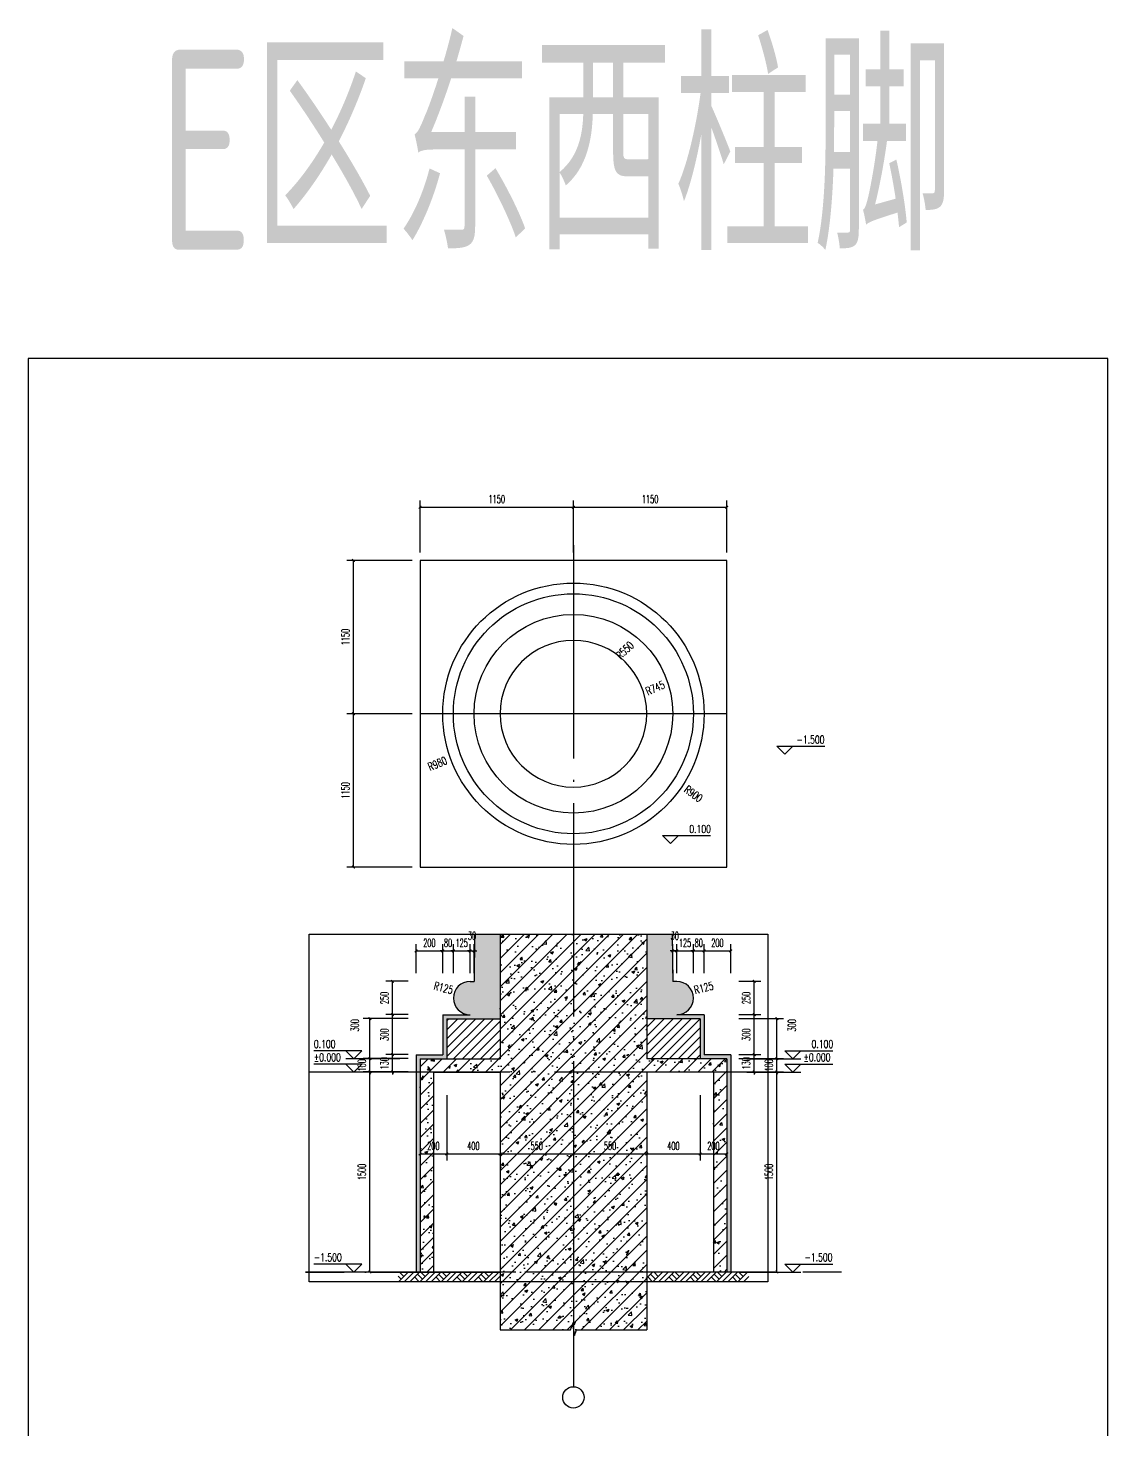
# Model space of a CAD drawing. Extents: x 0 to 125661, y -104936 to 8656.
# Drawn here: x 72702 to 80801, y -36485 to -25971 of the extents above; entities that cross this region are included whole.
import ezdxf
from ezdxf.enums import TextEntityAlignment as Align

# ---------------------------------------------------------------- set-up
doc = ezdxf.new("R2010")
doc.units = 0
doc.header["$LTSCALE"] = 800
doc.header["$MEASUREMENT"] = 0
doc.linetypes.add('DOTE', pattern=[2.42, 2, -0.2, 0.02, -0.2])
doc.layers.get('0').update_dxf_attribs({"linetype": 'CONTINUOUS'})
doc.layers.get('Defpoints').update_dxf_attribs({"color": 1, "linetype": 'CONTINUOUS'})
for name, color, linetype in [('A-外包装修', 227, 'CONTINUOUS'), ('AXIS', 3, 'CONTINUOUS'), ('AXIS_TEXT', 7, 'CONTINUOUS'), ('COLUMN', 2, 'CONTINUOUS'), ('DIM_ELEV', 3, 'CONTINUOUS'), ('DIM_SYMB', 3, 'CONTINUOUS'), ('DOTE', 28, 'CONTINUOUS'), ('PUB_DIM', 3, 'CONTINUOUS'), ('PUB_HATCH', 8, 'CONTINUOUS'), ('PUB_TEXT', 7, 'CONTINUOUS'), ('WALL', 50, 'CONTINUOUS'), ('装饰尺寸', 201, 'CONTINUOUS')]:
    doc.layers.add(name, color=color, linetype=linetype)
doc.styles.add('_TCH_DIM', font='SIMPLEX', dxfattribs={"bigfont": 'GBCBIG'})
doc.styles.add('COMPLEX', font='COMPLEX')
doc.styles.add('DIM_FONT', font='SIMPLEX.shx', dxfattribs={"width": 0.6})
doc.styles.add('TSSD_Rein', font='tssdeng.shx', dxfattribs={"width": 0.7, "bigfont": 'hztxt.shx'})
doc.dimstyles.new('DIMN20', dxfattribs={"dimscale": 0.2, "dimtxt": 300, "dimasz": 100, "dimexe": 250, "dimexo": 300, "dimgap": 150, "dimtad": 1, "dimdec": 0, "dimzin": 0, "dimdsep": 46, "dimtxsty": 'DIM_FONT', "dimblk": 'ARCHTICK', "dimcen": 0.09, "dimclrt": 7, "dimazin": 2, "dimtfac": 1, "dimtdec": 0, "dimtix": 1, "dimtmove": 2, "dimatfit": 3, "dimfxl": 0, "dimtolj": 1, "dimtzin": 0, "dimarcsym": 0})

# ---------------------------------------------------------------- blocks, each defined once
blk = doc.blocks.new('_ArchTick')
at = {"color": 0, "linetype": 'ByBlock', "const_width": 0.4}
blk.add_lwpolyline([(-0.5, -0.5), (0.5, 0.5)], dxfattribs=at)
blk = doc.blocks.new('*D539')
at = {"layer": 'Defpoints', "color": 0}
for p in [(75142, -29963), (75642, -29963), (75642, -31113)]:
    blk.add_point(p, dxfattribs=at)
at = {"layer": 'PUB_DIM', "color": 0, "lineweight": -2}
for p, q in [((75582, -29963), (75092, -29963)), ((75142, -31113), (75142, -29963)), ((75582, -31113), (75092, -31113))]:
    blk.add_line(p, q, dxfattribs=at)
at = {"layer": 'PUB_DIM', "color": 0, "lineweight": -2, "xscale": 20, "yscale": 20, "zscale": 20}
for p, rotation in [((75142, -29963), 90), ((75142, -31113), 270)]:
    blk.add_blockref('_ArchTick', p, dxfattribs=dict(at, rotation=rotation))
at = {"layer": 'PUB_DIM', "color": 7, "insert": (75082, -30538), "char_height": 60, "attachment_point": 5, "rotation": 90, "style": 'DIM_FONT'}
blk.add_mtext('\\A1;1150', dxfattribs=at)
blk = doc.blocks.new('*D540')
at = {"layer": 'Defpoints', "color": 0}
for p in [(75142, -31113), (75642, -31113), (75642, -32263)]:
    blk.add_point(p, dxfattribs=at)
at = {"layer": 'PUB_DIM', "color": 0, "lineweight": -2}
for p, q in [((75582, -31113), (75092, -31113)), ((75142, -32263), (75142, -31113)), ((75582, -32263), (75092, -32263))]:
    blk.add_line(p, q, dxfattribs=at)
at = {"layer": 'PUB_DIM', "color": 0, "lineweight": -2, "xscale": 20, "yscale": 20, "zscale": 20}
for p, rotation in [((75142, -31113), 90), ((75142, -32263), 270)]:
    blk.add_blockref('_ArchTick', p, dxfattribs=dict(at, rotation=rotation))
at = {"layer": 'PUB_DIM', "color": 7, "insert": (75082, -31688), "char_height": 60, "attachment_point": 5, "rotation": 90, "style": 'DIM_FONT'}
blk.add_mtext('\\A1;1150', dxfattribs=at)
blk = doc.blocks.new('*D541')
at = {"layer": 'Defpoints', "color": 0}
for p in [(76792, -29564), (75642, -29963), (76792, -29963)]:
    blk.add_point(p, dxfattribs=at)
at = {"layer": 'PUB_DIM', "color": 0, "lineweight": -2}
for p, q in [((75642, -29903), (75642, -29514)), ((76792, -29903), (76792, -29514)), ((75642, -29564), (76792, -29564))]:
    blk.add_line(p, q, dxfattribs=at)
at = {"layer": 'PUB_DIM', "color": 0, "lineweight": -2, "xscale": 20, "yscale": 20, "zscale": 20, "rotation": 180}
blk.add_blockref('_ArchTick', (75642, -29564), dxfattribs=at)
at = {"layer": 'PUB_DIM', "color": 0, "lineweight": -2, "xscale": 20, "yscale": 20, "zscale": 20}
blk.add_blockref('_ArchTick', (76792, -29564), dxfattribs=at)
at = {"layer": 'PUB_DIM', "color": 7, "insert": (76217, -29504), "char_height": 60, "attachment_point": 5, "style": 'DIM_FONT'}
blk.add_mtext('\\A1;1150', dxfattribs=at)
blk = doc.blocks.new('*D542')
at = {"layer": 'Defpoints', "color": 0}
for p in [(77942, -29564), (76792, -29963), (77942, -29963)]:
    blk.add_point(p, dxfattribs=at)
at = {"layer": 'PUB_DIM', "color": 0, "lineweight": -2}
for p, q in [((76792, -29903), (76792, -29514)), ((77942, -29903), (77942, -29514)), ((76792, -29564), (77942, -29564))]:
    blk.add_line(p, q, dxfattribs=at)
at = {"layer": 'PUB_DIM', "color": 0, "lineweight": -2, "xscale": 20, "yscale": 20, "zscale": 20, "rotation": 180}
blk.add_blockref('_ArchTick', (76792, -29564), dxfattribs=at)
at = {"layer": 'PUB_DIM', "color": 0, "lineweight": -2, "xscale": 20, "yscale": 20, "zscale": 20}
blk.add_blockref('_ArchTick', (77942, -29564), dxfattribs=at)
at = {"layer": 'PUB_DIM', "color": 7, "insert": (77367, -29504), "char_height": 60, "attachment_point": 5, "style": 'DIM_FONT'}
blk.add_mtext('\\A1;1150', dxfattribs=at)
blk = doc.blocks.new('*D543')
at = {"layer": 'Defpoints', "color": 0}
for p in [(77972, -33400), (78318, -33400), (77972, -33700)]:
    blk.add_point(p, dxfattribs=at)
at = {"layer": 'PUB_DIM', "color": 0, "lineweight": -2}
for p, q in [((78032, -33400), (78368, -33400)), ((78318, -33700), (78318, -33400)), ((78032, -33700), (78368, -33700))]:
    blk.add_line(p, q, dxfattribs=at)
at = {"layer": 'PUB_DIM', "color": 0, "lineweight": -2, "xscale": 20, "yscale": 20, "zscale": 20}
for p, rotation in [((78318, -33400), 90), ((78318, -33700), 270)]:
    blk.add_blockref('_ArchTick', p, dxfattribs=dict(at, rotation=rotation))
at = {"layer": 'PUB_DIM', "color": 7, "insert": (78431, -33450), "char_height": 60, "attachment_point": 5, "rotation": 90, "style": 'DIM_FONT'}
blk.add_mtext('\\A1;300', dxfattribs=at)
blk = doc.blocks.new('*D544')
at = {"layer": 'Defpoints', "color": 0}
for p in [(77972, -33700), (78318, -33700), (77972, -33800)]:
    blk.add_point(p, dxfattribs=at)
at = {"layer": 'PUB_DIM', "color": 0, "lineweight": -2}
for p, q in [((78032, -33700), (78368, -33700)), ((78318, -33700), (78318, -33680)), ((78318, -33800), (78318, -33700)), ((78032, -33800), (78368, -33800)), ((78318, -33800), (78318, -33820))]:
    blk.add_line(p, q, dxfattribs=at)
at = {"layer": 'PUB_DIM', "color": 0, "lineweight": -2, "xscale": 20, "yscale": 20, "zscale": 20}
for p, rotation in [((78318, -33700), 270), ((78318, -33800), 90)]:
    blk.add_blockref('_ArchTick', p, dxfattribs=dict(at, rotation=rotation))
at = {"layer": 'PUB_DIM', "color": 7, "insert": (78258, -33750), "char_height": 60, "attachment_point": 5, "rotation": 90, "style": 'DIM_FONT'}
blk.add_mtext('\\A1;100', dxfattribs=at)
blk = doc.blocks.new('*D545')
at = {"layer": 'Defpoints', "color": 0}
for p in [(77972, -33800), (78318, -33800), (77972, -35300)]:
    blk.add_point(p, dxfattribs=at)
at = {"layer": 'PUB_DIM', "color": 0, "lineweight": -2}
for p, q in [((78032, -33800), (78368, -33800)), ((78318, -35300), (78318, -33800)), ((78032, -35300), (78368, -35300))]:
    blk.add_line(p, q, dxfattribs=at)
at = {"layer": 'PUB_DIM', "color": 0, "lineweight": -2, "xscale": 20, "yscale": 20, "zscale": 20}
for p, rotation in [((78318, -33800), 90), ((78318, -35300), 270)]:
    blk.add_blockref('_ArchTick', p, dxfattribs=dict(at, rotation=rotation))
at = {"layer": 'PUB_DIM', "color": 7, "insert": (78258, -34550), "char_height": 60, "attachment_point": 5, "rotation": 90, "style": 'DIM_FONT'}
blk.add_mtext('\\A1;1500', dxfattribs=at)
blk = doc.blocks.new('*D546')
at = {"layer": 'Defpoints', "color": 0}
for p in [(76792, -33915), (77342, -33915), (77342, -34415)]:
    blk.add_point(p, dxfattribs=at)
at = {"layer": 'PUB_DIM', "color": 0, "lineweight": -2}
for p, q in [((76792, -33975), (76792, -34465)), ((77342, -33975), (77342, -34465)), ((76792, -34415), (77342, -34415))]:
    blk.add_line(p, q, dxfattribs=at)
at = {"layer": 'PUB_DIM', "color": 0, "lineweight": -2, "xscale": 20, "yscale": 20, "zscale": 20, "rotation": 180}
blk.add_blockref('_ArchTick', (76792, -34415), dxfattribs=at)
at = {"layer": 'PUB_DIM', "color": 0, "lineweight": -2, "xscale": 20, "yscale": 20, "zscale": 20}
blk.add_blockref('_ArchTick', (77342, -34415), dxfattribs=at)
at = {"layer": 'PUB_DIM', "color": 7, "insert": (77067, -34355), "char_height": 60, "attachment_point": 5, "style": 'DIM_FONT'}
blk.add_mtext('\\A1;550', dxfattribs=at)
blk = doc.blocks.new('*D547')
at = {"layer": 'Defpoints', "color": 0}
for p in [(77342, -33915), (77742, -33915), (77742, -34415)]:
    blk.add_point(p, dxfattribs=at)
at = {"layer": 'PUB_DIM', "color": 0, "lineweight": -2}
for p, q in [((77342, -33975), (77342, -34465)), ((77742, -33975), (77742, -34465)), ((77342, -34415), (77742, -34415))]:
    blk.add_line(p, q, dxfattribs=at)
at = {"layer": 'PUB_DIM', "color": 0, "lineweight": -2, "xscale": 20, "yscale": 20, "zscale": 20, "rotation": 180}
blk.add_blockref('_ArchTick', (77342, -34415), dxfattribs=at)
at = {"layer": 'PUB_DIM', "color": 0, "lineweight": -2, "xscale": 20, "yscale": 20, "zscale": 20}
blk.add_blockref('_ArchTick', (77742, -34415), dxfattribs=at)
at = {"layer": 'PUB_DIM', "color": 7, "insert": (77542, -34355), "char_height": 60, "attachment_point": 5, "style": 'DIM_FONT'}
blk.add_mtext('\\A1;400', dxfattribs=at)
blk = doc.blocks.new('*D548')
at = {"layer": 'Defpoints', "color": 0}
for p in [(77742, -33915), (77942, -33915), (77942, -34415)]:
    blk.add_point(p, dxfattribs=at)
at = {"layer": 'PUB_DIM', "color": 0, "lineweight": -2}
for p, q in [((77742, -33975), (77742, -34465)), ((77942, -33975), (77942, -34465)), ((77742, -34415), (77942, -34415))]:
    blk.add_line(p, q, dxfattribs=at)
at = {"layer": 'PUB_DIM', "color": 0, "lineweight": -2, "xscale": 20, "yscale": 20, "zscale": 20, "rotation": 180}
blk.add_blockref('_ArchTick', (77742, -34415), dxfattribs=at)
at = {"layer": 'PUB_DIM', "color": 0, "lineweight": -2, "xscale": 20, "yscale": 20, "zscale": 20}
blk.add_blockref('_ArchTick', (77942, -34415), dxfattribs=at)
at = {"layer": 'PUB_DIM', "color": 7, "insert": (77842, -34355), "char_height": 60, "attachment_point": 5, "style": 'DIM_FONT'}
blk.add_mtext('\\A1;200', dxfattribs=at)
blk = doc.blocks.new('*D549')
at = {"layer": 'Defpoints', "color": 0}
for p in [(77972, -32892), (77772, -33120), (77972, -33120)]:
    blk.add_point(p, dxfattribs=at)
at = {"layer": '装饰尺寸', "color": 0, "lineweight": -2}
for p, q in [((77772, -33060), (77772, -32842)), ((77772, -32892), (77972, -32892)), ((77972, -33060), (77972, -32842))]:
    blk.add_line(p, q, dxfattribs=at)
at = {"layer": '装饰尺寸', "color": 0, "lineweight": -2, "xscale": 20, "yscale": 20, "zscale": 20, "rotation": 180}
blk.add_blockref('_ArchTick', (77772, -32892), dxfattribs=at)
at = {"layer": '装饰尺寸', "color": 0, "lineweight": -2, "xscale": 20, "yscale": 20, "zscale": 20}
blk.add_blockref('_ArchTick', (77972, -32892), dxfattribs=at)
at = {"layer": '装饰尺寸', "color": 7, "insert": (77872, -32832), "char_height": 60, "attachment_point": 5, "style": 'DIM_FONT'}
blk.add_mtext('\\A1;200', dxfattribs=at)
blk = doc.blocks.new('*D550')
at = {"layer": 'Defpoints', "color": 0}
for p in [(77772, -32892), (77692, -33120), (77772, -33120)]:
    blk.add_point(p, dxfattribs=at)
at = {"layer": '装饰尺寸', "color": 0, "lineweight": -2}
for p, q in [((77692, -32892), (77672, -32892)), ((77692, -33060), (77692, -32842)), ((77692, -32892), (77772, -32892)), ((77772, -33060), (77772, -32842)), ((77772, -32892), (77792, -32892))]:
    blk.add_line(p, q, dxfattribs=at)
at = {"layer": '装饰尺寸', "color": 0, "lineweight": -2, "xscale": 20, "yscale": 20, "zscale": 20}
blk.add_blockref('_ArchTick', (77692, -32892), dxfattribs=at)
at = {"layer": '装饰尺寸', "color": 0, "lineweight": -2, "xscale": 20, "yscale": 20, "zscale": 20, "rotation": 180}
blk.add_blockref('_ArchTick', (77772, -32892), dxfattribs=at)
at = {"layer": '装饰尺寸', "color": 7, "insert": (77732, -32832), "char_height": 60, "attachment_point": 5, "style": 'DIM_FONT'}
blk.add_mtext('\\A1;80', dxfattribs=at)
blk = doc.blocks.new('*D551')
at = {"layer": 'Defpoints', "color": 0}
for p in [(77692, -32892), (77567, -33120), (77692, -33120)]:
    blk.add_point(p, dxfattribs=at)
at = {"layer": '装饰尺寸', "color": 0, "lineweight": -2}
for p, q in [((77567, -32892), (77547, -32892)), ((77567, -33060), (77567, -32842)), ((77567, -32892), (77692, -32892)), ((77692, -33060), (77692, -32842)), ((77692, -32892), (77712, -32892))]:
    blk.add_line(p, q, dxfattribs=at)
at = {"layer": '装饰尺寸', "color": 0, "lineweight": -2, "xscale": 20, "yscale": 20, "zscale": 20}
blk.add_blockref('_ArchTick', (77567, -32892), dxfattribs=at)
at = {"layer": '装饰尺寸', "color": 0, "lineweight": -2, "xscale": 20, "yscale": 20, "zscale": 20, "rotation": 180}
blk.add_blockref('_ArchTick', (77692, -32892), dxfattribs=at)
at = {"layer": '装饰尺寸', "color": 7, "insert": (77629, -32832), "char_height": 60, "attachment_point": 5, "style": 'DIM_FONT'}
blk.add_mtext('\\A1;125', dxfattribs=at)
blk = doc.blocks.new('*D552')
at = {"layer": 'Defpoints', "color": 0}
for p in [(77567, -32892), (77537, -33120), (77567, -33120)]:
    blk.add_point(p, dxfattribs=at)
at = {"layer": '装饰尺寸', "color": 0, "lineweight": -2}
for p, q in [((77537, -32892), (77517, -32892)), ((77537, -33060), (77537, -32842)), ((77537, -32892), (77567, -32892)), ((77567, -33060), (77567, -32842)), ((77567, -32892), (77587, -32892))]:
    blk.add_line(p, q, dxfattribs=at)
at = {"layer": '装饰尺寸', "color": 0, "lineweight": -2, "xscale": 20, "yscale": 20, "zscale": 20}
blk.add_blockref('_ArchTick', (77537, -32892), dxfattribs=at)
at = {"layer": '装饰尺寸', "color": 0, "lineweight": -2, "xscale": 20, "yscale": 20, "zscale": 20, "rotation": 180}
blk.add_blockref('_ArchTick', (77567, -32892), dxfattribs=at)
at = {"layer": '装饰尺寸', "color": 7, "insert": (77552, -32779), "char_height": 60, "attachment_point": 5, "style": 'DIM_FONT'}
blk.add_mtext('\\A1;30', dxfattribs=at)
blk = doc.blocks.new('*D553')
at = {"layer": 'Defpoints', "color": 0}
for p in [(77972, -33120), (78148, -33120), (77972, -33370)]:
    blk.add_point(p, dxfattribs=at)
at = {"layer": '装饰尺寸', "color": 0, "lineweight": -2}
for p, q in [((78032, -33120), (78198, -33120)), ((78148, -33370), (78148, -33120)), ((78032, -33370), (78198, -33370))]:
    blk.add_line(p, q, dxfattribs=at)
at = {"layer": '装饰尺寸', "color": 0, "lineweight": -2, "xscale": 20, "yscale": 20, "zscale": 20}
for p, rotation in [((78148, -33120), 90), ((78148, -33370), 270)]:
    blk.add_blockref('_ArchTick', p, dxfattribs=dict(at, rotation=rotation))
at = {"layer": '装饰尺寸', "color": 7, "insert": (78088, -33245), "char_height": 60, "attachment_point": 5, "rotation": 90, "style": 'DIM_FONT'}
blk.add_mtext('\\A1;250', dxfattribs=at)
blk = doc.blocks.new('*D554')
at = {"layer": 'Defpoints', "color": 0}
for p in [(77972, -33370), (78148, -33370), (77972, -33670)]:
    blk.add_point(p, dxfattribs=at)
at = {"layer": '装饰尺寸', "color": 0, "lineweight": -2}
for p, q in [((78032, -33370), (78198, -33370)), ((78148, -33670), (78148, -33370)), ((78032, -33670), (78198, -33670))]:
    blk.add_line(p, q, dxfattribs=at)
at = {"layer": '装饰尺寸', "color": 0, "lineweight": -2, "xscale": 20, "yscale": 20, "zscale": 20}
for p, rotation in [((78148, -33370), 90), ((78148, -33670), 270)]:
    blk.add_blockref('_ArchTick', p, dxfattribs=dict(at, rotation=rotation))
at = {"layer": '装饰尺寸', "color": 7, "insert": (78088, -33520), "char_height": 60, "attachment_point": 5, "rotation": 90, "style": 'DIM_FONT'}
blk.add_mtext('\\A1;300', dxfattribs=at)
blk = doc.blocks.new('*D555')
at = {"layer": 'Defpoints', "color": 0}
for p in [(77972, -33670), (78148, -33670), (77972, -33800)]:
    blk.add_point(p, dxfattribs=at)
at = {"layer": '装饰尺寸', "color": 0, "lineweight": -2}
for p, q in [((78032, -33670), (78198, -33670)), ((78148, -33670), (78148, -33650)), ((78148, -33800), (78148, -33670)), ((78032, -33800), (78198, -33800)), ((78148, -33800), (78148, -33820))]:
    blk.add_line(p, q, dxfattribs=at)
at = {"layer": '装饰尺寸', "color": 0, "lineweight": -2, "xscale": 20, "yscale": 20, "zscale": 20}
for p, rotation in [((78148, -33670), 270), ((78148, -33800), 90)]:
    blk.add_blockref('_ArchTick', p, dxfattribs=dict(at, rotation=rotation))
at = {"layer": '装饰尺寸', "color": 7, "insert": (78088, -33735), "char_height": 60, "attachment_point": 5, "rotation": 90, "style": 'DIM_FONT'}
blk.add_mtext('\\A1;130', dxfattribs=at)
blk = doc.blocks.new('*D556')
at = {"layer": 'Defpoints', "color": 0}
for p in [(75266, -33400), (75612, -33400), (75612, -33700)]:
    blk.add_point(p, dxfattribs=at)
at = {"layer": 'PUB_DIM', "color": 0, "lineweight": -2}
for p, q in [((75552, -33400), (75216, -33400)), ((75266, -33700), (75266, -33400)), ((75552, -33700), (75216, -33700))]:
    blk.add_line(p, q, dxfattribs=at)
at = {"layer": 'PUB_DIM', "color": 0, "lineweight": -2, "xscale": 20, "yscale": 20, "zscale": 20}
for p, rotation in [((75266, -33400), 90), ((75266, -33700), 270)]:
    blk.add_blockref('_ArchTick', p, dxfattribs=dict(at, rotation=rotation))
at = {"layer": 'PUB_DIM', "color": 7, "insert": (75153, -33450), "char_height": 60, "attachment_point": 5, "rotation": 90, "style": 'DIM_FONT'}
blk.add_mtext('\\A1;300', dxfattribs=at)
blk = doc.blocks.new('*D557')
at = {"layer": 'Defpoints', "color": 0}
for p in [(75266, -33700), (75612, -33700), (75612, -33800)]:
    blk.add_point(p, dxfattribs=at)
at = {"layer": 'PUB_DIM', "color": 0, "lineweight": -2}
for p, q in [((75552, -33700), (75216, -33700)), ((75266, -33700), (75266, -33680)), ((75266, -33800), (75266, -33700)), ((75552, -33800), (75216, -33800)), ((75266, -33800), (75266, -33820))]:
    blk.add_line(p, q, dxfattribs=at)
at = {"layer": 'PUB_DIM', "color": 0, "lineweight": -2, "xscale": 20, "yscale": 20, "zscale": 20}
for p, rotation in [((75266, -33700), 270), ((75266, -33800), 90)]:
    blk.add_blockref('_ArchTick', p, dxfattribs=dict(at, rotation=rotation))
at = {"layer": 'PUB_DIM', "color": 7, "insert": (75206, -33750), "char_height": 60, "attachment_point": 5, "rotation": 90, "style": 'DIM_FONT'}
blk.add_mtext('\\A1;100', dxfattribs=at)
blk = doc.blocks.new('*D558')
at = {"layer": 'Defpoints', "color": 0}
for p in [(75266, -33800), (75612, -33800), (75612, -35300)]:
    blk.add_point(p, dxfattribs=at)
at = {"layer": 'PUB_DIM', "color": 0, "lineweight": -2}
for p, q in [((75552, -33800), (75216, -33800)), ((75266, -35300), (75266, -33800)), ((75552, -35300), (75216, -35300))]:
    blk.add_line(p, q, dxfattribs=at)
at = {"layer": 'PUB_DIM', "color": 0, "lineweight": -2, "xscale": 20, "yscale": 20, "zscale": 20}
for p, rotation in [((75266, -33800), 90), ((75266, -35300), 270)]:
    blk.add_blockref('_ArchTick', p, dxfattribs=dict(at, rotation=rotation))
at = {"layer": 'PUB_DIM', "color": 7, "insert": (75206, -34550), "char_height": 60, "attachment_point": 5, "rotation": 90, "style": 'DIM_FONT'}
blk.add_mtext('\\A1;1500', dxfattribs=at)
blk = doc.blocks.new('*D559')
at = {"layer": 'Defpoints', "color": 0}
for p in [(76242, -33915), (76792, -33915), (76792, -34415)]:
    blk.add_point(p, dxfattribs=at)
at = {"layer": 'PUB_DIM', "color": 0, "lineweight": -2}
for p, q in [((76242, -33975), (76242, -34465)), ((76792, -33975), (76792, -34465)), ((76242, -34415), (76792, -34415))]:
    blk.add_line(p, q, dxfattribs=at)
at = {"layer": 'PUB_DIM', "color": 0, "lineweight": -2, "xscale": 20, "yscale": 20, "zscale": 20, "rotation": 180}
blk.add_blockref('_ArchTick', (76242, -34415), dxfattribs=at)
at = {"layer": 'PUB_DIM', "color": 0, "lineweight": -2, "xscale": 20, "yscale": 20, "zscale": 20}
blk.add_blockref('_ArchTick', (76792, -34415), dxfattribs=at)
at = {"layer": 'PUB_DIM', "color": 7, "insert": (76517, -34355), "char_height": 60, "attachment_point": 5, "style": 'DIM_FONT'}
blk.add_mtext('\\A1;550', dxfattribs=at)
blk = doc.blocks.new('*D560')
at = {"layer": 'Defpoints', "color": 0}
for p in [(75842, -33915), (76242, -33915), (76242, -34415)]:
    blk.add_point(p, dxfattribs=at)
at = {"layer": 'PUB_DIM', "color": 0, "lineweight": -2}
for p, q in [((75842, -33975), (75842, -34465)), ((76242, -33975), (76242, -34465)), ((75842, -34415), (76242, -34415))]:
    blk.add_line(p, q, dxfattribs=at)
at = {"layer": 'PUB_DIM', "color": 0, "lineweight": -2, "xscale": 20, "yscale": 20, "zscale": 20, "rotation": 180}
blk.add_blockref('_ArchTick', (75842, -34415), dxfattribs=at)
at = {"layer": 'PUB_DIM', "color": 0, "lineweight": -2, "xscale": 20, "yscale": 20, "zscale": 20}
blk.add_blockref('_ArchTick', (76242, -34415), dxfattribs=at)
at = {"layer": 'PUB_DIM', "color": 7, "insert": (76042, -34355), "char_height": 60, "attachment_point": 5, "style": 'DIM_FONT'}
blk.add_mtext('\\A1;400', dxfattribs=at)
blk = doc.blocks.new('*D561')
at = {"layer": 'Defpoints', "color": 0}
for p in [(75642, -33915), (75842, -33915), (75842, -34415)]:
    blk.add_point(p, dxfattribs=at)
at = {"layer": 'PUB_DIM', "color": 0, "lineweight": -2}
for p, q in [((75642, -33975), (75642, -34465)), ((75842, -33975), (75842, -34465)), ((75642, -34415), (75842, -34415))]:
    blk.add_line(p, q, dxfattribs=at)
at = {"layer": 'PUB_DIM', "color": 0, "lineweight": -2, "xscale": 20, "yscale": 20, "zscale": 20, "rotation": 180}
blk.add_blockref('_ArchTick', (75642, -34415), dxfattribs=at)
at = {"layer": 'PUB_DIM', "color": 0, "lineweight": -2, "xscale": 20, "yscale": 20, "zscale": 20}
blk.add_blockref('_ArchTick', (75842, -34415), dxfattribs=at)
at = {"layer": 'PUB_DIM', "color": 7, "insert": (75742, -34355), "char_height": 60, "attachment_point": 5, "style": 'DIM_FONT'}
blk.add_mtext('\\A1;200', dxfattribs=at)
blk = doc.blocks.new('*D562')
at = {"layer": 'Defpoints', "color": 0}
for p in [(75812, -32892), (75612, -33120), (75812, -33120)]:
    blk.add_point(p, dxfattribs=at)
at = {"layer": '装饰尺寸', "color": 0, "lineweight": -2}
for p, q in [((75612, -33060), (75612, -32842)), ((75612, -32892), (75812, -32892)), ((75812, -33060), (75812, -32842))]:
    blk.add_line(p, q, dxfattribs=at)
at = {"layer": '装饰尺寸', "color": 0, "lineweight": -2, "xscale": 20, "yscale": 20, "zscale": 20, "rotation": 180}
blk.add_blockref('_ArchTick', (75612, -32892), dxfattribs=at)
at = {"layer": '装饰尺寸', "color": 0, "lineweight": -2, "xscale": 20, "yscale": 20, "zscale": 20}
blk.add_blockref('_ArchTick', (75812, -32892), dxfattribs=at)
at = {"layer": '装饰尺寸', "color": 7, "insert": (75712, -32832), "char_height": 60, "attachment_point": 5, "style": 'DIM_FONT'}
blk.add_mtext('\\A1;200', dxfattribs=at)
blk = doc.blocks.new('*D563')
at = {"layer": 'Defpoints', "color": 0}
for p in [(75892, -32892), (75812, -33120), (75892, -33120)]:
    blk.add_point(p, dxfattribs=at)
at = {"layer": '装饰尺寸', "color": 0, "lineweight": -2}
for p, q in [((75812, -32892), (75792, -32892)), ((75812, -33060), (75812, -32842)), ((75812, -32892), (75892, -32892)), ((75892, -33060), (75892, -32842)), ((75892, -32892), (75912, -32892))]:
    blk.add_line(p, q, dxfattribs=at)
at = {"layer": '装饰尺寸', "color": 0, "lineweight": -2, "xscale": 20, "yscale": 20, "zscale": 20}
blk.add_blockref('_ArchTick', (75812, -32892), dxfattribs=at)
at = {"layer": '装饰尺寸', "color": 0, "lineweight": -2, "xscale": 20, "yscale": 20, "zscale": 20, "rotation": 180}
blk.add_blockref('_ArchTick', (75892, -32892), dxfattribs=at)
at = {"layer": '装饰尺寸', "color": 7, "insert": (75852, -32832), "char_height": 60, "attachment_point": 5, "style": 'DIM_FONT'}
blk.add_mtext('\\A1;80', dxfattribs=at)
blk = doc.blocks.new('*D564')
at = {"layer": 'Defpoints', "color": 0}
for p in [(76017, -32892), (75892, -33120), (76017, -33120)]:
    blk.add_point(p, dxfattribs=at)
at = {"layer": '装饰尺寸', "color": 0, "lineweight": -2}
for p, q in [((75892, -32892), (75872, -32892)), ((75892, -33060), (75892, -32842)), ((75892, -32892), (76017, -32892)), ((76017, -33060), (76017, -32842)), ((76017, -32892), (76037, -32892))]:
    blk.add_line(p, q, dxfattribs=at)
at = {"layer": '装饰尺寸', "color": 0, "lineweight": -2, "xscale": 20, "yscale": 20, "zscale": 20}
blk.add_blockref('_ArchTick', (75892, -32892), dxfattribs=at)
at = {"layer": '装饰尺寸', "color": 0, "lineweight": -2, "xscale": 20, "yscale": 20, "zscale": 20, "rotation": 180}
blk.add_blockref('_ArchTick', (76017, -32892), dxfattribs=at)
at = {"layer": '装饰尺寸', "color": 7, "insert": (75954, -32832), "char_height": 60, "attachment_point": 5, "style": 'DIM_FONT'}
blk.add_mtext('\\A1;125', dxfattribs=at)
blk = doc.blocks.new('*D565')
at = {"layer": 'Defpoints', "color": 0}
for p in [(76047, -32892), (76017, -33120), (76047, -33120)]:
    blk.add_point(p, dxfattribs=at)
at = {"layer": '装饰尺寸', "color": 0, "lineweight": -2}
for p, q in [((76017, -32892), (75997, -32892)), ((76017, -33060), (76017, -32842)), ((76017, -32892), (76047, -32892)), ((76047, -33060), (76047, -32842)), ((76047, -32892), (76067, -32892))]:
    blk.add_line(p, q, dxfattribs=at)
at = {"layer": '装饰尺寸', "color": 0, "lineweight": -2, "xscale": 20, "yscale": 20, "zscale": 20}
blk.add_blockref('_ArchTick', (76017, -32892), dxfattribs=at)
at = {"layer": '装饰尺寸', "color": 0, "lineweight": -2, "xscale": 20, "yscale": 20, "zscale": 20, "rotation": 180}
blk.add_blockref('_ArchTick', (76047, -32892), dxfattribs=at)
at = {"layer": '装饰尺寸', "color": 7, "insert": (76032, -32779), "char_height": 60, "attachment_point": 5, "style": 'DIM_FONT'}
blk.add_mtext('\\A1;30', dxfattribs=at)
blk = doc.blocks.new('*D566')
at = {"layer": 'Defpoints', "color": 0}
for p in [(75435, -33120), (75612, -33120), (75612, -33370)]:
    blk.add_point(p, dxfattribs=at)
at = {"layer": '装饰尺寸', "color": 0, "lineweight": -2}
for p, q in [((75552, -33120), (75385, -33120)), ((75435, -33370), (75435, -33120)), ((75552, -33370), (75385, -33370))]:
    blk.add_line(p, q, dxfattribs=at)
at = {"layer": '装饰尺寸', "color": 0, "lineweight": -2, "xscale": 20, "yscale": 20, "zscale": 20}
for p, rotation in [((75435, -33120), 90), ((75435, -33370), 270)]:
    blk.add_blockref('_ArchTick', p, dxfattribs=dict(at, rotation=rotation))
at = {"layer": '装饰尺寸', "color": 7, "insert": (75375, -33245), "char_height": 60, "attachment_point": 5, "rotation": 90, "style": 'DIM_FONT'}
blk.add_mtext('\\A1;250', dxfattribs=at)
blk = doc.blocks.new('*D567')
at = {"layer": 'Defpoints', "color": 0}
for p in [(75435, -33370), (75612, -33370), (75612, -33670)]:
    blk.add_point(p, dxfattribs=at)
at = {"layer": '装饰尺寸', "color": 0, "lineweight": -2}
for p, q in [((75552, -33370), (75385, -33370)), ((75435, -33670), (75435, -33370)), ((75552, -33670), (75385, -33670))]:
    blk.add_line(p, q, dxfattribs=at)
at = {"layer": '装饰尺寸', "color": 0, "lineweight": -2, "xscale": 20, "yscale": 20, "zscale": 20}
for p, rotation in [((75435, -33370), 90), ((75435, -33670), 270)]:
    blk.add_blockref('_ArchTick', p, dxfattribs=dict(at, rotation=rotation))
at = {"layer": '装饰尺寸', "color": 7, "insert": (75375, -33520), "char_height": 60, "attachment_point": 5, "rotation": 90, "style": 'DIM_FONT'}
blk.add_mtext('\\A1;300', dxfattribs=at)
blk = doc.blocks.new('*D568')
at = {"layer": 'Defpoints', "color": 0}
for p in [(75435, -33670), (75612, -33670), (75612, -33800)]:
    blk.add_point(p, dxfattribs=at)
at = {"layer": '装饰尺寸', "color": 0, "lineweight": -2}
for p, q in [((75552, -33670), (75385, -33670)), ((75435, -33670), (75435, -33650)), ((75435, -33800), (75435, -33670)), ((75552, -33800), (75385, -33800)), ((75435, -33800), (75435, -33820))]:
    blk.add_line(p, q, dxfattribs=at)
at = {"layer": '装饰尺寸', "color": 0, "lineweight": -2, "xscale": 20, "yscale": 20, "zscale": 20}
for p, rotation in [((75435, -33670), 270), ((75435, -33800), 90)]:
    blk.add_blockref('_ArchTick', p, dxfattribs=dict(at, rotation=rotation))
at = {"layer": '装饰尺寸', "color": 7, "insert": (75375, -33735), "char_height": 60, "attachment_point": 5, "rotation": 90, "style": 'DIM_FONT'}
blk.add_mtext('\\A1;130', dxfattribs=at)
blk = doc.blocks.new('_AXISO')
blk.add_circle((0, 0), 0.5)
at = {"layer": 'AXIS_TEXT', "style": 'COMPLEX', "width": 1.041667}
blk.add_attdef('A', text='', height=0.56, dxfattribs=at).set_placement((-0.25, -0.28), (0.25, -0.28), align=Align.FIT)

msp = doc.modelspace()

# ---------------------------------------------------------------- hatches: boundary and pattern name
at = {"layer": 'PUB_HATCH'}
h = msp.add_hatch(dxfattribs=at)
h.set_pattern_fill('HEX', color=256, scale=20, style=0)
h.set_pattern_definition([(0, (75611.832, -35300.316), (0, 32.99556), [19.05, -38.1]), (120, (75611.832, -35300.316), (-28.575, -16.49778), [19.05, -38.1]), (60, (75630.882, -35300.316), (-28.575, 16.49778), [19.05, -38.1])])
h.paths.add_polyline_path([(75987.7, -32733.7), (76076, -32733.7), (76076, -32823.7), (75987.7, -32823.7)], flags=9)
h.paths.add_polyline_path([(77507.7, -32733.7), (77596, -32733.7), (77596, -32823.7), (77507.7, -32823.7)], flags=9)
edge = h.paths.add_edge_path()
edge.add_line((76241.8, -33400.3), (76241.8, -32765.3))
edge.add_line((76241.8, -32765.3), (76050, -32765.3))
edge.add_line((76050, -32765.3), (76046.8, -33120.3))
edge.add_line((76046.8, -33120.3), (76016.8, -33120.3))
edge.add_arc((76016.8, -33245.3), 125, 90, 270)
edge.add_line((76016.8, -33370.3), (75811.8, -33370.3))
edge.add_line((75811.8, -33370.3), (75811.8, -33670.3))
edge.add_line((75811.8, -33670.3), (75611.8, -33670.3))
edge.add_line((75611.8, -33670.3), (75611.8, -35300.3))
edge.add_line((75611.8, -35300.3), (75641.8, -35300.3))
edge.add_line((75641.8, -35300.3), (75641.8, -33700.3))
edge.add_line((75641.8, -33700.3), (75841.8, -33700.3))
edge.add_line((75841.8, -33700.3), (75841.8, -33400.3))
edge.add_line((75841.8, -33400.3), (76241.8, -33400.3))
edge = h.paths.add_edge_path()
edge.add_line((77341.8, -32765.3), (77341.8, -33400.3))
edge.add_line((77341.8, -33400.3), (77741.8, -33400.3))
edge.add_line((77741.8, -33400.3), (77741.8, -33700.3))
edge.add_line((77741.8, -33700.3), (77941.8, -33700.3))
edge.add_line((77941.8, -33700.3), (77941.8, -35300.3))
edge.add_line((77941.8, -35300.3), (77971.8, -35300.3))
edge.add_line((77971.8, -35300.3), (77971.8, -33670.3))
edge.add_line((77971.8, -33670.3), (77771.8, -33670.3))
edge.add_line((77771.8, -33670.3), (77771.8, -33370.3))
edge.add_line((77771.8, -33370.3), (77566.8, -33370.3))
edge.add_arc((77566.8, -33245.3), 125, 270, 450)
edge.add_line((77566.8, -33120.3), (77536.8, -33120.3))
edge.add_line((77536.8, -33120.3), (77533.7, -32765.3))
edge.add_line((77533.7, -32765.3), (77341.8, -32765.3))
h = msp.add_hatch(dxfattribs=at)
h.set_pattern_fill('钢筋混凝土', color=256, scale=30, style=0)
h.set_pattern_definition([(45, (75641.83, -35776.604), (-53.033, 53.033), []), (50, (75641.83, -35776.6), (215.178, -18.826), [22.5, -247.5]), (355, (75641.83, -35776.6), (-41.625, 225.658), [18, -198]), (100.4514, (75659.76, -35778.17), (173.553, 206.832), [19.122, -210.343]), (46.184, (75641.83, -35716.6), (320.172, -49.656), [33.75, -371.25]), (96.636, (75668.5, -35720.74), (280.4, 292.235), [28.683, -315.514]), (351.184, (75641.83, -35716.6), (280.4, 292.236), [27, -297]), (21, (75671.83, -35731.6), (179.072, -120.786), [22.5, -247.5]), (326, (75671.83, -35731.6), (72.995, 217.545), [18, -198]), (71.4514, (75686.75, -35741.67), (252.067, 96.759), [19.122, -210.343]), (37.5, (75641.83, -35776.604), (3.648, 99.8682), [0, -195.6, 0, -201, 0, -198.75]), (7.5, (75641.83, -35776.6), (78.921, 118.3235), [0, -114.6, 0, -191.1, 0, -75.75]), (327.5, (75574.93, -35776.604), (160.1467, -6.7665), [0, -75, 0, -234, 0, -310.5]), (317.5, (75544.93, -35776.6), (174.956, 30.0315), [0, -97.5, 0, -155.4, 0, -220.5])])
h.paths.add_polyline_path([(76791.8, -32765.3), (76241.8, -32765.3), (76241.8, -33700.3), (75641.8, -33700.3), (75641.8, -33800.3), (76791.8, -33800.3)])
h.paths.add_polyline_path([(77341.8, -32765.3), (76791.8, -32765.3), (76791.8, -33800.3), (77941.8, -33800.3), (77941.8, -33700.3), (77341.8, -33700.3)])
h.paths.add_polyline_path([(77341.8, -33800.3), (76791.8, -33800.3), (76791.8, -35300.3), (77341.8, -35300.3)])
h.paths.add_polyline_path([(76791.8, -33800.3), (76241.8, -33800.3), (76241.8, -35300.3), (76791.8, -35300.3), (76791.8, -35300)])
h.paths.add_polyline_path([(76791.8, -35300.3), (76241.8, -35300.3), (76241.8, -35372.7), (76791.8, -35372.7)])
h.paths.add_polyline_path([(77341.8, -35300.3), (76791.8, -35300.3), (76791.8, -35372.7), (77341.8, -35372.7)])
h.paths.add_polyline_path([(77341.8, -35372.7), (76791.8, -35372.7), (76791.8, -35733.5), (76799.4, -35776.6), (76814.3, -35734.6), (77341.8, -35734.6)])
h.paths.add_polyline_path([(76791.8, -35372.7), (76241.8, -35372.7), (76241.8, -35734.6), (76769.3, -35734.6), (76784.6, -35692.6), (76791.8, -35733.5)])
h.paths.add_polyline_path([(77941.8, -33800.3), (77841.8, -33800.3), (77841.8, -35300.3), (77941.8, -35300.3)])
h.paths.add_polyline_path([(75741.8, -33800.3), (75641.8, -33800.3), (75641.8, -35300.3), (75741.8, -35300.3)])
h.paths.add_polyline_path([(77005.5, -34310.3), (77128.1, -34310.3), (77128.1, -34400.3), (77005.5, -34400.3)], flags=24)
h.paths.add_polyline_path([(76455.5, -34310.3), (76578.1, -34310.3), (76578.1, -34400.3), (76455.5, -34400.3)], flags=24)
h.paths.add_polyline_path([(77780.5, -34310.3), (77903.1, -34310.3), (77903.1, -34400.3), (77780.5, -34400.3)], flags=9)
h.paths.add_polyline_path([(75680.5, -34310.3), (75803.1, -34310.3), (75803.1, -34400.3), (75680.5, -34400.3)], flags=9)
h = msp.add_hatch(dxfattribs=at)
h.set_pattern_fill('ANSI31', color=256, scale=30, style=0)
h.set_pattern_definition([(45, (95608.327, -15534.956), (-33.67596, 33.67596), [])])
h.paths.add_polyline_path([(77341.8, -33400.3), (77341.8, -33700.3), (77741.8, -33700.3), (77741.8, -33400.3)])
h.paths.add_polyline_path([(76241.8, -33700.3), (76241.8, -33400.3), (75841.8, -33400.3), (75841.8, -33700.3)])
h = msp.add_hatch(dxfattribs=at)
h.set_pattern_fill('夯实??^Q', color=256, scale=20, style=0)
h.set_pattern_definition([(45, (91692.86, -35533.68), (-79.4788, 79.4788), []), (45, (91734.86, -35533.68), (-79.4788, 79.4788), []), (45, (91776.86, -35533.68), (-79.4788, 79.4788), []), (135, (91692.86, -35533.68), (-79.4788, -79.4788), [53, -59.4]), (135, (91713.86, -35512.68), (-79.4788, -79.4788), [53, -59.4]), (135, (91734.86, -35491.68), (-79.4788, -79.4788), [53, -59.4])])
h.paths.add_polyline_path([(78106.2, -35300.3), (77747.4, -35300.3), (77747.4, -35373), (78106.2, -35373)])
h.paths.add_polyline_path([(76147.4, -35372.7), (76147.4, -35300.3), (75477.4, -35300.3), (75477.4, -35372.7)])
h.paths.add_polyline_path([(77341.8, -35300.3), (77341.8, -35373), (77747.4, -35373), (77747.4, -35300.3)])
h.paths.add_polyline_path([(76241.8, -35373), (76241.8, -35300.3), (76147.4, -35300.3), (76147.4, -35373)])

# ---------------------------------------------------------------- linework, layer by layer
for p, q in [((76050, -32765.3), (76046.8, -33120.3)), ((77533.7, -32765.3), (77536.8, -33120.3)), ((76016.8, -33120.3), (76046.8, -33120.3)), ((77566.8, -33120.3), (77536.8, -33120.3)), ((75811.8, -33370.3), (75811.8, -33670.3)), ((75811.8, -33370.3), (76016.8, -33370.3)), ((77771.8, -33370.3), (77566.8, -33370.3)), ((77771.8, -33370.3), (77771.8, -33670.3)), ((75611.8, -33670.3), (75611.8, -35300)), ((75611.8, -33670.3), (75811.8, -33670.3)), ((77971.8, -33670.3), (77771.8, -33670.3)), ((77971.8, -33670.3), (77971.8, -35300))]:
    msp.add_line(p, q)
for centre, start, end in [((76016.8, -33245.3), 90, 270), ((77566.8, -33245.3), 270, 90)]:
    msp.add_arc(centre, 125, start, end)
at = {"layer": 'A-外包装修'}
msp.add_lwpolyline([(75641.8, -32263.2), (77941.8, -32263.2), (77941.8, -29963.2), (75641.8, -29963.2)], close=True, dxfattribs=at)
at = {"layer": 'AXIS'}
msp.add_line((76791.8, -35300), (76791.8, -36160), dxfattribs=at)
at = {"layer": 'COLUMN'}
for start, end in [(0, 180), (180, 0)]:
    msp.add_arc((76791.8, -31113.2), 550, start, end, dxfattribs=at)
at = {"layer": 'Defpoints', "color": 6}
msp.add_lwpolyline([(74809.9, -32765.3), (78250.6, -32765.3), (78250.6, -35372.7), (74809.9, -35372.7)], close=True, dxfattribs=at)
at = {"layer": 'DIM_ELEV'}
for p, q in [((78378.1, -31416.9), (78318.1, -31356.9)), ((78318.1, -31356.9), (78678.1, -31356.9)), ((78378.1, -31416.9), (78438.1, -31356.9)), ((77521.2, -32087.6), (77461.2, -32027.6)), ((77461.2, -32027.6), (77821.2, -32027.6)), ((77521.2, -32087.6), (77581.2, -32027.6)), ((75205.8, -33640.3), (74845.8, -33640.3)), ((75145.8, -33700.3), (75085.8, -33640.3)), ((75145.8, -33700.3), (75205.8, -33640.3)), ((78437.9, -33700.3), (78377.9, -33640.3)), ((78377.9, -33640.3), (78737.9, -33640.3)), ((78437.9, -33700.3), (78497.9, -33640.3)), ((75205.8, -33740.3), (74845.8, -33740.3)), ((75490.2, -33700.3), (75085.8, -33700.3)), ((75145.8, -33800.3), (75085.8, -33740.3)), ((75145.8, -33800.3), (75205.8, -33740.3)), ((78093.5, -33700.3), (78497.9, -33700.3)), ((78437.9, -33800.3), (78377.9, -33740.3)), ((78377.9, -33740.3), (78737.9, -33740.3)), ((78437.9, -33800.3), (78497.9, -33740.3)), ((75490.2, -33800.3), (75085.8, -33800.3)), ((78093.5, -33800.3), (78497.9, -33800.3)), ((75205.8, -35240.3), (74845.8, -35240.3)), ((75145.8, -35300.3), (75085.8, -35240.3)), ((75490.2, -35300.3), (75085.8, -35300.3)), ((75145.8, -35300.3), (75205.8, -35240.3)), ((78093.5, -35300.3), (78497.9, -35300.3)), ((78437.9, -35300.3), (78377.9, -35240.3)), ((78377.9, -35240.3), (78737.9, -35240.3)), ((78437.9, -35300.3), (78497.9, -35240.3))]:
    msp.add_line(p, q, dxfattribs=at)
at = {"layer": 'DIM_SYMB'}
msp.add_lwpolyline([(76241.8, -35734.6), (76769.3, -35734.6), (76784.6, -35692.6), (76799.4, -35776.6), (76814.3, -35734.6), (77341.8, -35734.6)], dxfattribs=at)
at = {"layer": 'DOTE', "linetype": 'DOTE'}
for p, q in [((76791.8, -29847.8), (76791.8, -35682.8)), ((78250.6, -33800.3), (74809.9, -33800.3)), ((78250.6, -35300.3), (74809.9, -35300.3))]:
    msp.add_line(p, q, dxfattribs=at)
at = {"layer": 'DOTE'}
msp.add_line((77941.8, -31113.2), (75641.8, -31113.2), dxfattribs=at)
at = {"layer": 'DOTE', "linetype": 'DOTE', "ltscale": 0.2}
msp.add_line((76746.8, -35300.3), (74781.8, -35300.3), dxfattribs=at)
at = {"layer": 'PUB_DIM'}
for points in [[(76827.5, -31078.2, 0, 0, 0), (77155.8, -30756, 13.2, 0, 0), (77184.4, -30728, 0, 0, 0)], [(76791.8, -31113.2, 0, 0, 0), (77438.2, -30831.6, 13.2, 0, 0), (77474.8, -30815.7, 0, 0, 0)], [(76791.8, -31113.2, 0, 0, 0), (75923, -31472.1, 13.2, 0, 0), (75886.1, -31487.4, 0, 0, 0)], [(76791.8, -31113.2, 0, 0, 0), (77485.8, -31621.2, 13.2, 0, 0), (77518.1, -31644.8, 0, 0, 0)], [(76016.8, -33245.3, 0, 0, 0), (75934.6, -33224, 13.2, 0, 0), (75895.8, -33213.9, 0, 0, 0)], [(77566.8, -33245.3, 0, 0, 0), (77649.1, -33224, 13.2, 0, 0), (77687.8, -33213.9, 0, 0, 0)]]:
    msp.add_lwpolyline(points, format="xyseb", dxfattribs=at)
at = {"layer": 'PUB_HATCH', "color": 1}
msp.add_lwpolyline([(72702.2, -36792.2), (80800.5, -36792.2), (80800.5, -28448.3), (72702.2, -28448.3)], close=True, dxfattribs=at)
at = {"layer": 'PUB_HATCH'}
for radius in [980, 900, 745]:
    msp.add_circle((76791.8, -31113.2), radius, dxfattribs=at)
at = {"layer": 'WALL'}
for p, q in [((76241.8, -32765.3), (76241.8, -33700.3)), ((77341.8, -32765.3), (77341.8, -33700.3)), ((75841.8, -33400.3), (75841.8, -33700.3)), ((75841.8, -33400.3), (76241.8, -33400.3)), ((77741.8, -33400.3), (77341.8, -33400.3)), ((77741.8, -33400.3), (77741.8, -33700.3)), ((75641.8, -33700.3), (75641.8, -35300)), ((75641.8, -33700.3), (76241.8, -33700.3)), ((77941.8, -33700.3), (77341.8, -33700.3)), ((77941.8, -33700.3), (77941.8, -35300)), ((75741.8, -33800.3), (75741.8, -35300)), ((75741.8, -33800.3), (76241.8, -33800.3)), ((76241.8, -33800.3), (76241.8, -35734.6)), ((77341.8, -33800.3), (77341.8, -35734.6)), ((77841.8, -33800.3), (77341.8, -33800.3)), ((77841.8, -33800.3), (77841.8, -35300)), ((74781.8, -35300.3), (75071.8, -35300.3)), ((75280.6, -35300.3), (76241.8, -35300.3)), ((78303.1, -35300.3), (77341.8, -35300.3)), ((78801.8, -35300.3), (78511.8, -35300.3))]:
    msp.add_line(p, q, dxfattribs=at)

# ---------------------------------------------------------------- block references
at = {"layer": 'AXIS', "xscale": 160, "yscale": 160, "zscale": 160}
msp.add_blockref('_AXISO', (76791.8, -36240), dxfattribs=at)

# ---------------------------------------------------------------- texts
at = {"layer": 'PUB_DIM', "color": 7, "style": '_TCH_DIM', "width": 0.705882}
for s, rotation, p in [('R550', 44.46423, (77146.5, -30709.3)), ('R745', 23.54196, (77350.9, -30976.5)), ('R980', 22.4443, (75716.1, -31542.7)), ('R900', 323.79846, (77615.6, -31694.5)), ('R125', 345.45073, (75739.8, -33180.2)), ('R125', 14.54927, (77706.4, -33215.9))]:
    msp.add_text(s, height=59.5, rotation=rotation, dxfattribs=at).set_placement(p)
at = {"layer": 'PUB_HATCH', "color": 1, "style": 'TSSD_Rein', "width": 0.7}
msp.add_text('E区东西柱脚', height=1500, dxfattribs=at).set_placement((76659, -26804.2), align=Align.MIDDLE)
at = {"layer": 'PUB_TEXT', "style": '_TCH_DIM', "width": 0.705882}
for s, p in [('-1.500', (78466.1, -31336.9)), ('0.100', (77661.2, -32007.6)), ('0.100', (74845.8, -33620.3)), ('0.100', (78577.9, -33620.3)), ('%%P0.000', (74845.8, -33720.3)), ('%%P0.000', (78517.9, -33720.3)), ('-1.500', (74845.8, -35220.3)), ('-1.500', (78525.9, -35220.3))]:
    msp.add_text(s, height=59.5, dxfattribs=at).set_placement(p)

# ---------------------------------------------------------------- dimensions: what is measured, and where the dimension line sits
at = {"layer": 'PUB_DIM'}
for p1, p2, distance, picture, middle in [((75641.8, -29963.2), (76791.8, -29963.2), 399.4, '*D541', (76216.8, -29503.8)), ((76791.8, -29963.2), (77941.8, -29963.2), 399.4, '*D542', (77366.8, -29503.8)), ((75641.8, -31113.2), (75641.8, -29963.2), 499.7, '*D539', (75082.2, -30538.2)), ((75641.8, -32263.2), (75641.8, -31113.2), 499.7, '*D540', (75082.2, -31688.2)), ((75611.8, -33800.3), (75611.8, -33700.3), 345.8, '*D557', (75206, -33750.3)), ((77971.8, -33800.3), (77971.8, -33700.3), -345.8, '*D544', (78257.6, -33750.3)), ((75611.8, -35300), (75611.8, -33800.3), 345.8, '*D558', (75206, -34550.2)), ((77971.8, -35300), (77971.8, -33800.3), -345.8, '*D545', (78257.6, -34550.2)), ((75641.8, -33915.3), (75841.8, -33915.3), -500, '*D561', (75741.8, -34355.3)), ((75841.8, -33915.3), (76241.8, -33915.3), -500, '*D560', (76041.8, -34355.3)), ((76241.8, -33915.3), (76791.8, -33915.3), -500, '*D559', (76516.8, -34355.3)), ((76791.8, -33915.3), (77341.8, -33915.3), -500, '*D546', (77066.8, -34355.3)), ((77341.8, -33915.3), (77741.8, -33915.3), -500, '*D547', (77541.8, -34355.3)), ((77741.8, -33915.3), (77941.8, -33915.3), -500, '*D548', (77841.8, -34355.3))]:
    dim = msp.add_aligned_dim(p1=p1, p2=p2, distance=distance, dimstyle='DIMN20', dxfattribs=at)
    dim.commit()
    dim.dimension.update_dxf_attribs({"geometry": picture, "text_midpoint": middle})
for base, p1, p2, picture, middle in [((75266, -33400.3), (75611.8, -33700.3), (75611.8, -33400.3), '*D556', (75152.5, -33450.3)), ((78317.6, -33400.3), (77971.8, -33700.3), (77971.8, -33400.3), '*D543', (78431.1, -33450.3))]:
    dim = msp.add_linear_dim(base=base, p1=p1, p2=p2, angle=90, dimstyle='DIMN20', dxfattribs=at)
    dim.commit()
    dim.dimension.update_dxf_attribs({"geometry": picture, "text_midpoint": middle, "dimtype": 161})
at = {"layer": '装饰尺寸'}
for p1, p2, distance, picture, middle in [((75611.8, -33120.3), (75811.8, -33120.3), 228.1, '*D562', (75711.8, -32832.2)), ((75811.8, -33120.3), (75891.8, -33120.3), 228.1, '*D563', (75851.8, -32832.2)), ((75891.8, -33120.3), (76016.8, -33120.3), 228.1, '*D564', (75954.3, -32832.2)), ((77566.8, -33120.3), (77691.8, -33120.3), 228.1, '*D551', (77629.3, -32832.2)), ((77691.8, -33120.3), (77771.8, -33120.3), 228.1, '*D550', (77731.8, -32832.2)), ((77771.8, -33120.3), (77971.8, -33120.3), 228.1, '*D549', (77871.8, -32832.2)), ((75611.8, -33370.3), (75611.8, -33120.3), 176.3, '*D566', (75375.5, -33245.3)), ((77971.8, -33370.3), (77971.8, -33120.3), -176.3, '*D553', (78088.2, -33245.3)), ((75611.8, -33670.3), (75611.8, -33370.3), 176.3, '*D567', (75375.5, -33520.3)), ((77971.8, -33670.3), (77971.8, -33370.3), -176.3, '*D554', (78088.2, -33520.3)), ((75611.8, -33800.3), (75611.8, -33670.3), 176.3, '*D568', (75375.5, -33735.3)), ((77971.8, -33800.3), (77971.8, -33670.3), -176.3, '*D555', (78088.2, -33735.3))]:
    dim = msp.add_aligned_dim(p1=p1, p2=p2, distance=distance, dimstyle='DIMN20', dxfattribs=at)
    dim.commit()
    dim.dimension.update_dxf_attribs({"geometry": picture, "text_midpoint": middle})
for base, p1, p2, picture, middle in [((76046.8, -32892.2), (76016.8, -33120.3), (76046.8, -33120.3), '*D565', (76031.8, -32778.7)), ((77566.8, -32892.2), (77536.8, -33120.3), (77566.8, -33120.3), '*D552', (77551.8, -32778.7))]:
    dim = msp.add_linear_dim(base=base, p1=p1, p2=p2, angle=0, dimstyle='DIMN20', dxfattribs=at)
    dim.commit()
    dim.dimension.update_dxf_attribs({"geometry": picture, "text_midpoint": middle, "dimtype": 161})

doc.saveas('drawing.dxf')
